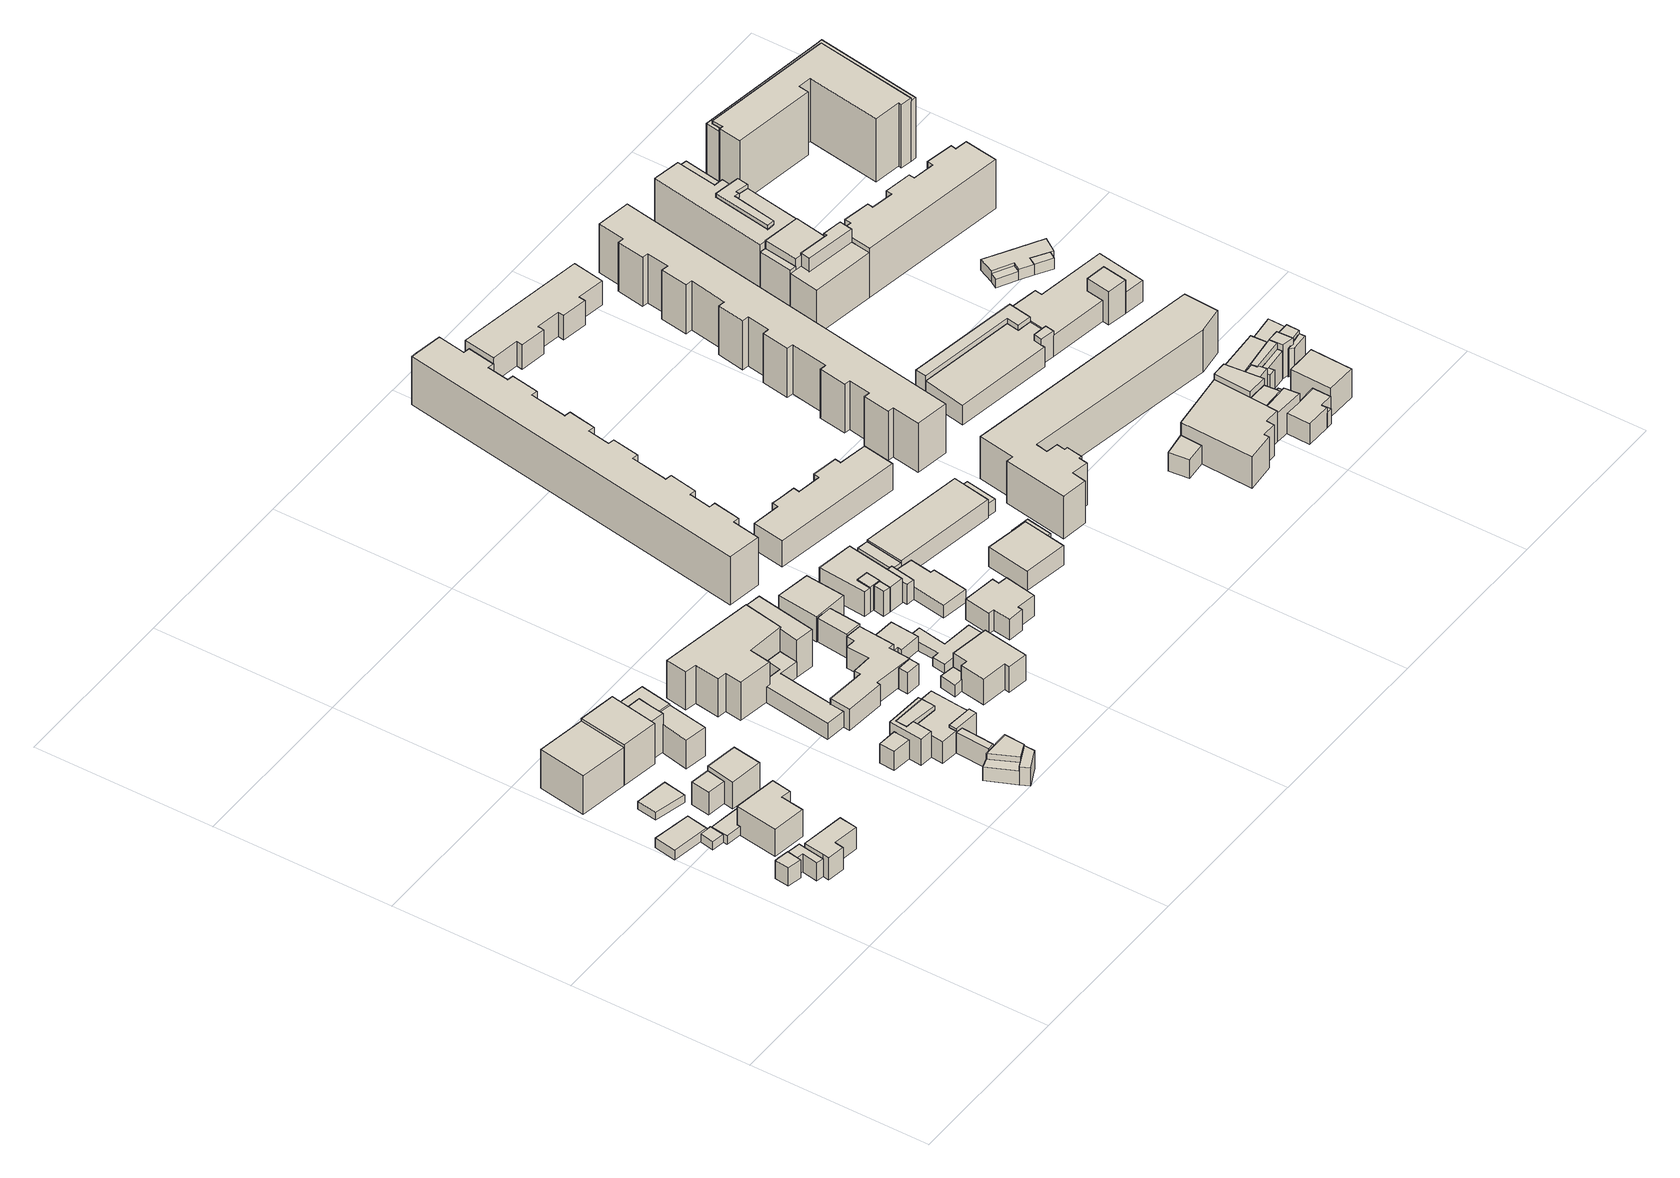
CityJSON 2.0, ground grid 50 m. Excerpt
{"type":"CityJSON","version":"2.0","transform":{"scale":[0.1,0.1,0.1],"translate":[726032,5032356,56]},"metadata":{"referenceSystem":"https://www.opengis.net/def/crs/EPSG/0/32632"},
"CityObjects":{
"building1":{"type":"Building","attributes":{"Building_category":"01","End Use":"Residential","Envelope":"1981-1990","Heating System":"Condensing Gas Boiler, Centralized, Low Temp Radiator","Cooling System":"A-A split"},"geometry":[{"type":"MultiSurface","lod":"1","boundaries":[[[0,1,2,3]],[[4,0,3,5]],[[6,4,5,7]],[[8,6,7,9]],[[1,8,9,2]],[[1,0,4,6,8]],[[2,9,7,5,3]],[[10,11,12,13]],[[14,10,13,9]],[[15,14,9,16]],[[17,15,16,18]],[[19,17,18,20]],[[21,19,20,22]],[[11,21,22,12]],[[11,10,14,15,17,19,21]],[[12,22,20,18,16,9,13]],[[23,24,22,25]],[[26,23,25,27]],[[28,26,27,29]],[[30,28,29,31]],[[32,30,31,33]],[[34,32,33,12]],[[24,34,12,22]],[[24,23,26,28,30,32,34]],[[22,12,33,31,29,27,25]]]}]},
"building2":{"type":"Building","attributes":{"Building_category":"01","End Use":"Residential","Envelope":"1945-1960","Heating System":"Traditional Gas Boiler, Centralized, High Temp Radiator","Cooling System":"A-A split"},"geometry":[{"type":"MultiSurface","lod":"1","boundaries":[[[35,36,37,38]],[[39,35,38,40]],[[41,39,40,42]],[[36,41,42,37]],[[36,35,39,41]],[[37,42,40,38]],[[43,44,42,45]],[[46,43,45,47]],[[48,46,47,49]],[[50,48,49,51]],[[44,50,51,42]],[[44,43,46,48,50]],[[42,51,49,47,45]],[[52,53,54,55]],[[56,52,55,57]],[[58,56,57,59]],[[60,58,59,61]],[[62,60,61,63]],[[64,62,63,65]],[[53,64,65,54]],[[53,52,56,58,60,62,64]],[[54,65,63,61,59,57,55]]]}]},
"building3":{"type":"Building","attributes":{"Building_category":"01","End Use":"Residential","Envelope":"1945-1960","Heating System":"Oil Boiler, Centralized, High Temp Radiator","Cooling System":"A-A split"},"geometry":[{"type":"MultiSurface","lod":"1","boundaries":[[[66,67,63,61]],[[68,66,61,69]],[[70,68,69,71]],[[72,70,71,73]],[[74,72,73,75]],[[76,74,75,77]],[[67,76,77,63]],[[67,66,68,70,72,74,76]],[[63,77,75,73,71,69,61]]]}]},
"building4":{"type":"Building","attributes":{"Building_category":"01","End Use":"Residential","Envelope":"1981-1990","Heating System":"Traditional Gas Boiler, Centralized, High Temp Radiator","Cooling System":"A-A split"},"geometry":[{"type":"MultiSurface","lod":"1","boundaries":[[[78,79,80,81]],[[82,78,81,83]],[[84,82,83,85]],[[86,84,85,87]],[[79,86,87,80]],[[79,78,82,84,86]],[[80,87,85,83,81]]]}]},
"building5":{"type":"Building","attributes":{"Building_category":"01","End Use":"Residential","Envelope":"1971-1980","Heating System":"Condensing Gas Boiler, Centralized, Low Temp Radiator","Cooling System":"A-A split"},"geometry":[{"type":"MultiSurface","lod":"1","boundaries":[[[88,89,90,91]],[[92,88,91,93]],[[94,92,93,95]],[[89,94,95,90]],[[89,88,92,94]],[[90,95,93,91]],[[96,97,98,99]],[[100,96,99,101]],[[102,100,101,90]],[[97,102,90,98]],[[97,96,100,102]],[[98,90,101,99]]]}]},
"building6":{"type":"Building","attributes":{"Building_category":"01","End Use":"Residential","Envelope":"1945-1960","Heating System":"Condensing Gas Boiler, Centralized, Low Temp Radiator","Cooling System":"A-A split"},"geometry":[{"type":"MultiSurface","lod":"1","boundaries":[[[103,104,105,106]],[[107,103,106,108]],[[109,107,108,110]],[[111,109,110,112]],[[113,111,112,114]],[[104,113,114,105]],[[104,103,107,109,111,113]],[[105,114,112,110,108,106]],[[115,116,106,117]],[[118,115,117,119]],[[120,118,119,121]],[[116,120,121,106]],[[116,115,118,120]],[[106,121,119,117]],[[122,123,117,124]],[[125,122,124,126]],[[127,125,126,119]],[[123,127,119,117]],[[123,122,125,127]],[[117,119,126,124]]]}]},
"building7":{"type":"Building","attributes":{"Building_category":"01","End Use":"Residential","Envelope":"1981-1990","Heating System":"Traditional Gas Boiler, Centralized, High Temp Radiator","Cooling System":"A-A split"},"geometry":[{"type":"MultiSurface","lod":"1","boundaries":[[[128,129,112,110]],[[130,128,110,108]],[[131,130,108,132]],[[133,131,132,134]],[[129,133,134,112]],[[129,128,130,131,133]],[[112,134,132,108,110]],[[135,136,114,112]],[[137,135,112,138]],[[139,137,138,140]],[[136,139,140,114]],[[136,135,137,139]],[[114,140,138,112]]]}]},
"building8":{"type":"Building","attributes":{"Building_category":"01","End Use":"Residential","Envelope":"1971-1980","Heating System":"Condensing Gas Boiler, Centralized, Low Temp Radiator","Cooling System":"A-A split"},"geometry":[{"type":"MultiSurface","lod":"1","boundaries":[[[141,142,143,144]],[[145,141,144,146]],[[147,145,146,148]],[[142,147,148,143]],[[142,141,145,147]],[[143,148,146,144]],[[149,150,151,152]],[[153,149,152,154]],[[155,153,154,156]],[[157,155,156,158]],[[159,157,158,160]],[[161,159,160,162]],[[163,161,162,164]],[[150,163,164,151]],[[150,149,153,155,157,159,161,163]],[[151,164,162,160,158,156,154,152]],[[165,166,167,168]],[[169,165,168,151]],[[170,169,151,171]],[[172,170,171,173]],[[174,172,173,175]],[[176,174,175,144]],[[177,176,144,178]],[[179,177,178,180]],[[166,179,180,167]],[[166,165,169,170,172,174,176,177,179]],[[167,180,178,144,175,173,171,151,168]],[[181,182,183,184]],[[185,181,184,186]],[[187,185,186,188]],[[182,187,188,183]],[[182,181,185,187]],[[183,188,186,184]],[[189,159,160,171]],[[163,189,171,164]],[[163,161,159,189]],[[164,171,160,162]],[[190,191,192,193]],[[194,190,193,195]],[[196,194,195,197]],[[191,196,197,192]],[[191,190,194,196]],[[192,197,195,193]],[[198,199,197,195]],[[200,198,195,201]],[[202,200,201,203]],[[199,202,203,197]],[[199,198,200,202]],[[197,203,201,195]],[[204,205,180,178]],[[206,204,178,144]],[[207,206,144,208]],[[205,207,208,180]],[[205,204,206,207]],[[180,208,144,178]],[[209,210,211,192]],[[212,209,192,203]],[[213,212,203,214]],[[210,213,214,211]],[[210,209,212,213]],[[211,214,203,192]]]}]},
"building9":{"type":"Building","attributes":{"Building_category":"01","End Use":"Services","Envelope":"2005-2010","Heating System":"Condensing Gas Boiler, Centralized, Fan coil","Cooling System":"A-W chiller, Centralized, Fan coil"},"geometry":[{"type":"MultiSurface","lod":"1","boundaries":[[[215,216,217,218]],[[219,215,218,220]],[[221,219,220,222]],[[223,221,222,224]],[[225,223,224,226]],[[227,225,226,228]],[[229,227,228,230]],[[231,229,230,232]],[[233,231,232,234]],[[216,233,234,217]],[[216,215,219,221,223,225,227,229,231,233]],[[217,234,232,230,228,226,224,222,220,218]],[[235,236,237,238]],[[239,235,238,240]],[[241,239,240,242]],[[243,241,242,230]],[[244,243,230,245]],[[246,244,245,247]],[[248,246,247,249]],[[250,248,249,251]],[[252,250,251,253]],[[236,252,253,237]],[[236,235,239,241,243,244,246,248,250,252]],[[237,253,251,249,247,245,230,242,240,238]],[[254,255,256,217]],[[257,254,217,253]],[[258,257,253,259]],[[260,258,259,261]],[[255,260,261,256]],[[255,254,257,258,260]],[[256,261,259,253,217]]]}]},
"building10":{"type":"Building","attributes":{"Building_category":"01","End Use":"Residential","Envelope":"1945-1960","Heating System":"Traditional Gas Boiler, Centralized, High Temp Radiator","Cooling System":"A-A split"},"geometry":[{"type":"MultiSurface","lod":"1","boundaries":[[[262,263,264,265]],[[266,262,265,267]],[[268,266,267,269]],[[263,268,269,264]],[[263,262,266,268]],[[264,269,267,265]]]}]},
"building11":{"type":"Building","attributes":{"Building_category":"01","End Use":"Residential","Envelope":"1971-1980","Heating System":"Traditional Gas Boiler, Centralized, High Temp Radiator","Cooling System":"A-W chiller, Centralized, Fan coil"},"geometry":[{"type":"MultiSurface","lod":"1","boundaries":[[[270,271,272,273]],[[274,270,273,275]],[[276,274,275,277]],[[278,276,277,279]],[[280,278,279,281]],[[282,280,281,283]],[[284,282,283,285]],[[286,284,285,287]],[[288,286,287,289]],[[290,288,289,291]],[[292,290,291,264]],[[293,292,264,294]],[[295,293,294,296]],[[271,295,296,272]],[[271,270,274,276,278,280,282,284,286,288,290,292,293,295]],[[272,296,294,264,291,289,287,285,283,281,279,277,275,273]],[[297,298,299,300]],[[301,297,300,296]],[[302,301,296,303]],[[304,302,303,305]],[[306,304,305,307]],[[298,306,307,299]],[[298,297,301,302,304,306]],[[299,307,305,303,296,300]],[[308,309,310,311]],[[312,308,311,313]],[[314,312,313,315]],[[316,314,315,317]],[[318,316,317,319]],[[320,318,319,321]],[[322,320,321,323]],[[309,322,323,310]],[[309,308,312,314,316,318,320,322]],[[310,323,321,319,317,315,313,311]]]}]},
"building12":{"type":"Building","attributes":{"Building_category":"01","End Use":"Residential","Envelope":"1971-1980","Heating System":"Traditional Gas Boiler, Centralized, High Temp Radiator","Cooling System":"A-A split"},"geometry":[{"type":"MultiSurface","lod":"1","boundaries":[[[324,325,326,327]],[[328,324,327,329]],[[330,328,329,331]],[[325,330,331,326]],[[325,324,328,330]],[[326,331,329,327]],[[332,333,334,335]],[[336,332,335,337]],[[338,336,337,326]],[[339,338,326,331]],[[340,339,331,341]],[[342,340,341,343]],[[344,342,343,345]],[[333,344,345,334]],[[333,332,336,338,339,340,342,344]],[[334,345,343,341,331,326,337,335]]]}]},
"building13":{"type":"Building","attributes":{"Building_category":"01","End Use":"Residential","Envelope":"1971-1980","Heating System":"Condensing Gas Boiler, Centralized, Low Temp Radiator","Cooling System":"A-A split"},"geometry":[{"type":"MultiSurface","lod":"1","boundaries":[[[346,347,348,349]],[[350,346,349,351]],[[352,350,351,353]],[[347,352,353,348]],[[347,346,350,352]],[[348,353,351,349]],[[354,355,356,357]],[[358,354,357,273]],[[359,358,273,272]],[[355,359,272,356]],[[355,354,358,359]],[[356,272,273,357]]]}]},
"building14":{"type":"Building","attributes":{"Building_category":"01","End Use":"Residential","Envelope":"1981-1990","Heating System":"Oil Boiler, Centralized, High Temp Radiator","Cooling System":"A-A split"},"geometry":[{"type":"MultiSurface","lod":"1","boundaries":[[[360,361,362,363]],[[364,360,363,365]],[[366,364,365,367]],[[368,366,367,369]],[[370,368,369,371]],[[372,370,371,373]],[[374,372,373,375]],[[361,374,375,362]],[[361,360,364,366,368,370,372,374]],[[362,375,373,371,369,367,365,363]],[[376,377,378,379]],[[380,376,379,381]],[[382,380,381,383]],[[384,382,383,385]],[[386,384,385,387]],[[388,386,387,389]],[[377,388,389,378]],[[377,376,380,382,384,386,388]],[[378,389,387,385,383,381,379]],[[390,391,392,393]],[[394,390,393,395]],[[396,394,395,373]],[[391,396,373,392]],[[391,390,394,396]],[[392,373,395,393]],[[397,398,392,371]],[[399,397,371,369]],[[400,399,369,367]],[[398,400,367,392]],[[398,397,399,400]],[[392,367,369,371]]]}]},
"building15":{"type":"Building","attributes":{"Building_category":"01","End Use":"Residential","Envelope":"2000-2005","Heating System":"Condensing Gas Boiler, Centralized, Low Temp Radiator","Cooling System":"A-A split"},"geometry":[{"type":"MultiSurface","lod":"1","boundaries":[[[401,402,403,404]],[[405,401,404,406]],[[407,405,406,408]],[[409,407,408,410]],[[411,409,410,412]],[[413,411,412,414]],[[415,413,414,416]],[[417,415,416,418]],[[419,417,418,420]],[[421,419,420,422]],[[402,421,422,403]],[[402,401,405,407,409,411,413,415,417,419,421]],[[403,422,420,418,416,414,412,410,408,406,404]]]}]},
"building16":{"type":"Building","attributes":{"Building_category":"01","End Use":"Residential","Envelope":"1945-1960","Heating System":"Traditional Gas Boiler, Centralized, High Temp Radiator","Cooling System":"A-A split"},"geometry":[{"type":"MultiSurface","lod":"1","boundaries":[[[423,424,425,426]],[[427,423,426,428]],[[429,427,428,430]],[[431,429,430,432]],[[433,431,432,434]],[[435,433,434,436]],[[437,435,436,438]],[[439,437,438,440]],[[441,439,440,442]],[[443,441,442,444]],[[445,443,444,446]],[[447,445,446,448]],[[449,447,448,450]],[[451,449,450,452]],[[453,451,452,454]],[[455,453,454,456]],[[457,455,456,458]],[[459,457,458,460]],[[461,459,460,462]],[[463,461,462,464]],[[465,463,464,466]],[[467,465,466,468]],[[469,467,468,470]],[[471,469,470,472]],[[473,471,472,474]],[[475,473,474,476]],[[477,475,476,478]],[[479,477,478,480]],[[424,479,480,425]],[[424,423,427,429,431,433,435,437,439,441,443,445,447,449,451,453,455,457,459,461,463,465,467,469,471,473,475,477,479]],[[425,480,478,476,474,472,470,468,466,464,462,460,458,456,454,452,450,448,446,444,442,440,438,436,434,432,430,428,426]]]}]},
"building17":{"type":"Building","attributes":{"Building_category":"01","End Use":"Residential","Envelope":"1971-1980","Heating System":"Condensing Gas Boiler, Centralized, Low Temp Radiator","Cooling System":"A-A split"},"geometry":[{"type":"MultiSurface","lod":"1","boundaries":[[[481,482,483,484]],[[485,481,484,379]],[[486,485,379,378]],[[482,486,378,483]],[[482,481,485,486]],[[483,378,379,484]],[[487,488,379,489]],[[490,487,489,491]],[[492,490,491,493]],[[488,492,493,379]],[[488,487,490,492]],[[379,493,491,489]],[[494,495,496,483]],[[497,494,483,378]],[[498,497,378,499]],[[495,498,499,496]],[[495,494,497,498]],[[496,499,378,483]]]}]},
"building18":{"type":"Building","attributes":{"Building_category":"01","End Use":"Residential","Envelope":"1981-1990","Heating System":"Condensing Gas Boiler, Centralized, Low Temp Radiator","Cooling System":"A-A split"},"geometry":[{"type":"MultiSurface","lod":"1","boundaries":[[[500,501,502,503]],[[504,500,503,505]],[[506,504,505,507]],[[508,506,507,509]],[[510,508,509,511]],[[501,510,511,502]],[[501,500,504,506,508,510]],[[502,511,509,507,505,503]],[[512,513,505,514]],[[515,512,514,516]],[[517,515,516,518]],[[519,517,518,507]],[[513,519,507,505]],[[513,512,515,517,519]],[[505,507,518,516,514]]]}]},
"building19":{"type":"Building","attributes":{"Building_category":"01","End Use":"Residential","Envelope":"1945-1960","Heating System":"Traditional Gas Boiler, Centralized, High Temp Radiator","Cooling System":"A-A split"},"geometry":[{"type":"MultiSurface","lod":"1","boundaries":[[[520,521,522,523]],[[524,520,523,525]],[[526,524,525,527]],[[528,526,527,529]],[[530,528,529,531]],[[532,530,531,533]],[[534,532,533,535]],[[536,534,535,537]],[[538,536,537,539]],[[540,538,539,541]],[[542,540,541,543]],[[544,542,543,545]],[[521,544,545,522]],[[521,520,524,526,528,530,532,534,536,538,540,542,544]],[[522,545,543,541,539,537,535,533,531,529,527,525,523]]]}]},
"building20":{"type":"Building","attributes":{"Building_category":"01","End Use":"Residential","Envelope":"1971-1980","Heating System":"Condensing Gas Boiler, Centralized, Low Temp Radiator","Cooling System":"A-A split"},"geometry":[{"type":"MultiSurface","lod":"1","boundaries":[[[546,547,548,549]],[[550,546,549,551]],[[552,550,551,553]],[[547,552,553,548]],[[547,546,550,552]],[[548,553,551,549]]]}]},
"building21":{"type":"Building","attributes":{"Building_category":"01","End Use":"Residential","Envelope":"1981-1990","Heating System":"Condensing Gas Boiler, Centralized, Low Temp Radiator","Cooling System":"A-A split"},"geometry":[{"type":"MultiSurface","lod":"1","boundaries":[[[554,555,556,557]],[[558,554,557,559]],[[560,558,559,561]],[[562,560,561,563]],[[564,562,563,565]],[[566,564,565,567]],[[568,566,567,569]],[[570,568,569,571]],[[572,570,571,573]],[[574,572,573,575]],[[576,574,575,577]],[[555,576,577,556]],[[555,554,558,560,562,564,566,568,570,572,574,576]],[[556,577,575,573,571,569,567,565,563,561,559,557]]]}]},
"building22":{"type":"Building","attributes":{"Building_category":"01","End Use":"Residential","Envelope":"1971-1980","Heating System":"Condensing Gas Boiler, Centralized, Low Temp Radiator","Cooling System":"A-A split"},"geometry":[{"type":"MultiSurface","lod":"1","boundaries":[[[578,579,580,581]],[[582,578,581,583]],[[584,582,583,585]],[[579,584,585,580]],[[579,578,582,584]],[[580,585,583,581]]]}]},
"building23":{"type":"Building","attributes":{"Building_category":"01","End Use":"Residential","Envelope":"2000-2005","Heating System":"Condensing Gas Boiler, Centralized, Low Temp Radiator","Cooling System":"A-A split"},"geometry":[{"type":"MultiSurface","lod":"1","boundaries":[[[586,587,588,589]],[[590,586,589,591]],[[592,590,591,593]],[[594,592,593,595]],[[596,594,595,597]],[[598,596,597,599]],[[600,598,599,601]],[[602,600,601,603]],[[604,602,603,605]],[[606,604,605,607]],[[608,606,607,609]],[[610,608,609,611]],[[612,610,611,613]],[[614,612,613,615]],[[616,614,615,617]],[[618,616,617,619]],[[620,618,619,621]],[[622,620,621,623]],[[624,622,623,625]],[[626,624,625,627]],[[628,626,627,629]],[[630,628,629,631]],[[632,630,631,633]],[[634,632,633,635]],[[636,634,635,637]],[[638,636,637,639]],[[640,638,639,641]],[[642,640,641,643]],[[587,642,643,588]],[[587,586,590,592,594,596,598,600,602,604,606,608,610,612,614,616,618,620,622,624,626,628,630,632,634,636,638,640,642]],[[588,643,641,639,637,635,633,631,629,627,625,623,621,619,617,615,613,611,609,607,605,603,601,599,597,595,593,591,589]]]}]},
"building24":{"type":"Building","attributes":{"Building_category":"01","End Use":"Residential","Envelope":"1945-1960","Heating System":"Condensing Gas Boiler, Centralized, Low Temp Radiator","Cooling System":"A-A split"},"geometry":[{"type":"MultiSurface","lod":"1","boundaries":[[[644,645,646,647]],[[648,644,647,649]],[[650,648,649,651]],[[652,650,651,653]],[[654,652,653,655]],[[656,654,655,657]],[[658,656,657,659]],[[660,658,659,661]],[[662,660,661,663]],[[664,662,663,665]],[[666,664,665,667]],[[668,666,667,669]],[[670,668,669,671]],[[672,670,671,673]],[[674,672,673,675]],[[676,674,675,677]],[[678,676,677,679]],[[645,678,679,646]],[[645,644,648,650,652,654,656,658,660,662,664,666,668,670,672,674,676,678]],[[646,679,677,675,673,671,669,667,665,663,661,659,657,655,653,651,649,647]]]}]},
"building25":{"type":"Building","attributes":{"Building_category":"01","End Use":"Residential","Envelope":"1971-1980","Heating System":"Condensing Gas Boiler, Centralized, Low Temp Radiator","Cooling System":"A-A split"},"geometry":[{"type":"MultiSurface","lod":"1","boundaries":[[[680,681,682,683]],[[684,680,683,685]],[[686,684,685,687]],[[681,686,687,682]],[[681,680,684,686]],[[682,687,685,683]],[[688,689,690,691]],[[692,688,691,581]],[[693,692,581,694]],[[695,693,694,696]],[[697,695,696,698]],[[699,697,698,700]],[[701,699,700,702]],[[703,701,702,704]],[[689,703,704,690]],[[689,688,692,693,695,697,699,701,703]],[[690,704,702,700,698,696,694,581,691]],[[705,706,707,708]],[[709,705,708,710]],[[711,709,710,712]],[[713,711,712,714]],[[706,713,714,707]],[[706,705,709,711,713]],[[707,714,712,710,708]]]}]},
"building26":{"type":"Building","attributes":{"Building_category":"01","End Use":"Residential","Envelope":"1971-1980","Heating System":"Traditional Gas Boiler, Centralized, High Temp Radiator","Cooling System":"A-A split"},"geometry":[{"type":"MultiSurface","lod":"1","boundaries":[[[715,716,717,718]],[[719,715,718,720]],[[721,719,720,704]],[[716,721,704,717]],[[716,715,719,721]],[[717,704,720,718]],[[722,723,712,690]],[[724,722,690,720]],[[725,724,720,726]],[[723,725,726,712]],[[723,722,724,725]],[[712,726,720,690]],[[727,728,718,729]],[[730,727,729,731]],[[732,730,731,714]],[[733,732,714,726]],[[728,733,726,718]],[[728,727,730,732,733]],[[718,726,714,731,729]]]}]},
"building27":{"type":"Building","attributes":{"Building_category":"01","End Use":"Residential","Envelope":"1971-1980","Heating System":"Condensing Gas Boiler, Centralized, Low Temp Radiator","Cooling System":"A-A split"},"geometry":[{"type":"MultiSurface","lod":"1","boundaries":[[[734,735,687,685]],[[736,734,685,691]],[[737,736,691,690]],[[738,737,690,712]],[[735,738,712,687]],[[735,734,736,737,738]],[[687,712,690,691,685]]]}]},
"building28":{"type":"Building","attributes":{"Building_category":"01","End Use":"Residential","Envelope":"1971-1980","Heating System":"Traditional Gas Boiler, Centralized, High Temp Radiator","Cooling System":"A-A split"},"geometry":[{"type":"MultiSurface","lod":"1","boundaries":[[[739,740,741,742]],[[743,739,742,744]],[[745,743,744,746]],[[740,745,746,741]],[[740,739,743,745]],[[741,746,744,742]],[[747,748,717,749]],[[750,747,749,751]],[[752,750,751,744]],[[753,752,744,742]],[[754,753,742,755]],[[756,754,755,757]],[[748,756,757,717]],[[748,747,750,752,753,754,756]],[[717,757,755,742,744,751,749]]]}]},
"building29":{"type":"Building","attributes":{"Building_category":"01","End Use":"Residential","Envelope":"1945-1960","Heating System":"Condensing Gas Boiler, Centralized, Low Temp Radiator","Cooling System":"A-A split"},"geometry":[{"type":"MultiSurface","lod":"1","boundaries":[[[758,759,760,761]],[[762,758,761,763]],[[764,762,763,765]],[[766,764,765,767]],[[768,766,767,769]],[[770,768,769,771]],[[772,770,771,773]],[[774,772,773,775]],[[776,774,775,777]],[[759,776,777,760]],[[759,758,762,764,766,768,770,772,774,776]],[[760,777,775,773,771,769,767,765,763,761]],[[778,779,780,781]],[[782,778,781,783]],[[784,782,783,767]],[[779,784,767,780]],[[779,778,782,784]],[[780,767,783,781]],[[785,786,775,773]],[[787,785,773,771]],[[788,787,771,789]],[[786,788,789,775]],[[786,785,787,788]],[[775,789,771,773]],[[790,791,792,793]],[[794,790,793,795]],[[796,794,795,797]],[[798,796,797,799]],[[800,798,799,801]],[[802,800,801,781]],[[803,802,781,780]],[[791,803,780,792]],[[791,790,794,796,798,800,802,803]],[[792,780,781,801,799,797,795,793]],[[804,805,765,806]],[[807,804,806,797]],[[808,807,797,795]],[[809,808,795,793]],[[810,809,793,792]],[[805,810,792,765]],[[805,804,807,808,809,810]],[[765,792,793,795,797,806]]]}]},
"building30":{"type":"Building","attributes":{"Building_category":"01","End Use":"Residential","Envelope":"1981-1990","Heating System":"Traditional Gas Boiler, Centralized, High Temp Radiator","Cooling System":"A-A split"},"geometry":[{"type":"MultiSurface","lod":"1","boundaries":[[[811,812,813,814]],[[815,811,814,816]],[[817,815,816,818]],[[812,817,818,813]],[[812,811,815,817]],[[813,818,816,814]],[[819,820,821,822]],[[823,819,822,687]],[[824,823,687,825]],[[826,824,825,827]],[[820,826,827,821]],[[820,819,823,824,826]],[[821,827,825,687,822]],[[828,829,830,813]],[[831,828,813,821]],[[832,831,821,833]],[[834,832,833,835]],[[836,834,835,837]],[[829,836,837,830]],[[829,828,831,832,834,836]],[[830,837,835,833,821,813]]]}]},
"building31":{"type":"Building","attributes":{"Building_category":"01","End Use":"Residential","Envelope":"1945-1960","Heating System":"A-W Heat Pump, Single, Fan coil","Cooling System":"A-A split"},"geometry":[{"type":"MultiSurface","lod":"1","boundaries":[[[838,839,840,841]],[[842,838,841,843]],[[844,842,843,845]],[[839,844,845,840]],[[839,838,842,844]],[[840,845,843,841]],[[846,847,848,840]],[[849,846,840,845]],[[850,849,845,851]],[[847,850,851,848]],[[847,846,849,850]],[[848,851,845,840]],[[852,853,854,851]],[[855,852,851,856]],[[857,855,856,858]],[[859,857,858,860]],[[861,859,860,862]],[[853,861,862,854]],[[853,852,855,857,859,861]],[[854,862,860,858,856,851]]]}]},
"building32":{"type":"Building","attributes":{"Building_category":"01","End Use":"Residential","Envelope":"1945-1960","Heating System":"Condensing Gas Boiler, Centralized, Low Temp Radiator","Cooling System":"A-A split"},"geometry":[{"type":"MultiSurface","lod":"1","boundaries":[[[863,864,755,865]],[[866,863,865,867]],[[868,866,867,869]],[[864,868,869,755]],[[864,863,866,868]],[[755,869,867,865]]]}]},
"building33":{"type":"Building","attributes":{"Building_category":"01","End Use":"Residential","Envelope":"1981-1990","Heating System":"Condensing Gas Boiler, Centralized, Low Temp Radiator","Cooling System":"A-A split"},"geometry":[{"type":"MultiSurface","lod":"1","boundaries":[[[870,871,872,873]],[[874,870,873,841]],[[875,874,841,848]],[[876,875,848,877]],[[878,876,877,879]],[[880,878,879,881]],[[882,880,881,883]],[[884,882,883,885]],[[886,884,885,887]],[[888,886,887,889]],[[890,888,889,891]],[[892,890,891,893]],[[894,892,893,895]],[[896,894,895,897]],[[871,896,897,872]],[[871,870,874,875,876,878,880,882,884,886,888,890,892,894,896]],[[872,897,895,893,891,889,887,885,883,881,879,877,848,841,873]],[[898,899,891,889]],[[900,898,889,887]],[[901,900,887,885]],[[902,901,885,883]],[[903,902,883,881]],[[904,903,881,879]],[[905,904,879,877]],[[906,905,877,907]],[[899,906,907,891]],[[899,898,900,901,902,903,904,905,906]],[[891,907,877,879,881,883,885,887,889]],[[908,909,910,897]],[[911,908,897,895]],[[912,911,895,893]],[[909,912,893,910]],[[909,908,911,912]],[[910,893,895,897]]]}]},
"building34":{"type":"Building","attributes":{"Building_category":"01","End Use":"Residential","Envelope":"1981-1990","Heating System":"Condensing Gas Boiler, Centralized, Low Temp Radiator","Cooling System":"A-A split"},"geometry":[{"type":"MultiSurface","lod":"1","boundaries":[[[913,914,915,814]],[[916,913,814,830]],[[917,916,830,918]],[[914,917,918,915]],[[914,913,916,917]],[[915,918,830,814]],[[919,920,921,915]],[[922,919,915,923]],[[924,922,923,925]],[[920,924,925,921]],[[920,919,922,924]],[[921,925,923,915]],[[926,927,921,928]],[[929,926,928,683]],[[930,929,683,682]],[[927,930,682,921]],[[927,926,929,930]],[[921,682,683,928]],[[931,932,933,925]],[[934,931,925,935]],[[936,934,935,937]],[[932,936,937,933]],[[932,931,934,936]],[[933,937,935,925]]]}]},
"building35":{"type":"Building","attributes":{"Building_category":"01","End Use":"Residential","Envelope":"1971-1980","Heating System":"Traditional Gas Boiler, Centralized, High Temp Radiator","Cooling System":"A-A split"},"geometry":[{"type":"MultiSurface","lod":"1","boundaries":[[[938,939,940,941]],[[942,938,941,943]],[[944,942,943,945]],[[946,944,945,947]],[[948,946,947,949]],[[950,948,949,951]],[[952,950,951,953]],[[954,952,953,955]],[[956,954,955,957]],[[958,956,957,959]],[[960,958,959,961]],[[962,960,961,963]],[[964,962,963,862]],[[965,964,862,966]],[[967,965,966,968]],[[939,967,968,940]],[[939,938,942,944,946,948,950,952,954,956,958,960,962,964,965,967]],[[940,968,966,862,963,961,959,957,955,953,951,949,947,945,943,941]],[[969,970,845,843]],[[971,969,843,972]],[[973,971,972,966]],[[974,973,966,860]],[[975,974,860,858]],[[976,975,858,856]],[[970,976,856,845]],[[970,969,971,973,974,975,976]],[[845,856,858,860,966,972,843]]]}]},
"building36":{"type":"Building","attributes":{"Building_category":"01","End Use":"Residential","Envelope":"1971-1980","Heating System":"Condensing Gas Boiler, Centralized, Low Temp Radiator","Cooling System":"A-A split"},"geometry":[{"type":"MultiSurface","lod":"1","boundaries":[[[977,978,979,980]],[[981,977,980,982]],[[983,981,982,984]],[[985,983,984,986]],[[987,985,986,988]],[[989,987,988,990]],[[991,989,990,992]],[[993,991,992,994]],[[978,993,994,979]],[[978,977,981,983,985,987,989,991,993]],[[979,994,992,990,988,986,984,982,980]],[[995,996,984,982]],[[997,995,982,998]],[[999,997,998,986]],[[996,999,986,984]],[[996,995,997,999]],[[984,986,998,982]],[[989,1000,1001,990]],[[1002,987,988,1003]],[[1000,1002,1003,1001]],[[1000,989,987,1002]],[[1001,1003,988,990]]]}]},
"building37":{"type":"Building","attributes":{"Building_category":"01","End Use":"Residential","Envelope":"1945-1960","Heating System":"Traditional Gas Boiler, Centralized, High Temp Radiator","Cooling System":"A-A split"},"geometry":[{"type":"MultiSurface","lod":"1","boundaries":[[[1004,1005,1006,1007]],[[1008,1004,1007,1009]],[[1010,1008,1009,1011]],[[1012,1010,1011,1013]],[[1014,1012,1013,1015]],[[1016,1014,1015,1017]],[[1018,1016,1017,1019]],[[1020,1018,1019,1021]],[[1005,1020,1021,1006]],[[1005,1004,1008,1010,1012,1014,1016,1018,1020]],[[1006,1021,1019,1017,1015,1013,1011,1009,1007]],[[1022,1023,1024,1013]],[[1025,1022,1013,1011]],[[1026,1025,1011,1009]],[[1027,1026,1009,1028]],[[1029,1027,1028,1030]],[[1031,1029,1030,1032]],[[1033,1031,1032,1034]],[[1035,1033,1034,1036]],[[1037,1035,1036,1038]],[[1039,1037,1038,1040]],[[1041,1039,1040,1017]],[[1042,1041,1017,1015]],[[1023,1042,1015,1024]],[[1023,1022,1025,1026,1027,1029,1031,1033,1035,1037,1039,1041,1042]],[[1024,1015,1017,1040,1038,1036,1034,1032,1030,1028,1009,1011,1013]]]}]}
},
"vertices":[
[77,314,56],[89,312,56],[89,312,0],[77,314,0],[71,274,56],[71,274,0],[111,266,56],[111,266,0],[118,307,56],[118,307,0],[156,300,55],[153,283,55],[153,283,0],[156,300,0],[118,307,55],[113,277,55],[113,277,0],[131,274,55],[131,274,0],[123,229,55],[123,229,0],[144,225,55],[144,225,0],[141,207,68],[144,225,68],[141,207,0],[190,200,68],[190,200,0],[194,225,68],[194,225,0],[266,214,68],[266,214,0],[273,264,68],[273,264,0],[153,283,68],
[12,606,29],[118,586,29],[118,586,0],[12,606,0],[0,544,29],[0,544,0],[107,526,29],[107,526,0],[87,530,25],[107,526,25],[87,530,0],[79,490,25],[79,490,0],[114,484,25],[114,484,0],[120,524,25],[120,524,0],[119,520,27],[160,514,27],[160,514,0],[119,520,0],[113,473,27],[113,473,0],[157,466,27],[157,466,0],[158,475,27],[158,475,0],[236,463,27],[236,463,0],[242,501,27],[242,501,0],
[158,475,84],[236,463,84],[140,356,84],[140,356,0],[233,342,84],[233,342,0],[243,407,84],[243,407,0],[270,402,84],[270,402,0],[279,456,84],[279,456,0],
[101,714,24],[137,708,24],[137,708,0],[101,714,0],[92,658,24],[92,658,0],[180,636,24],[180,636,0],[191,699,24],[191,699,0],
[184,619,69],[238,610,69],[238,610,0],[184,619,0],[175,566,69],[175,566,0],[228,557,69],[228,557,0],[315,517,83],[223,531,83],[223,531,0],[315,517,0],[327,596,83],[327,596,0],[238,610,83],
[277,903,92],[376,886,92],[376,886,0],[277,903,0],[269,857,92],[269,857,0],[311,851,92],[311,851,0],[304,810,92],[304,810,0],[361,798,92],[361,798,0],[173,920,126],[277,903,126],[173,920,0],[151,786,126],[151,786,0],[254,769,126],[254,769,0],[37,943,119],[173,920,119],[37,943,0],[15,809,119],[15,809,0],[151,786,119],
[311,851,120],[304,810,120],[269,857,120],[257,783,120],[257,783,0],[299,775,120],[299,775,0],[304,810,89],[361,798,89],[280,698,89],[280,698,0],[342,687,89],[342,687,0],
[674,208,64],[695,205,64],[695,205,0],[674,208,0],[668,113,64],[668,113,0],[688,113,64],[688,113,0],[603,346,81],[711,338,81],[711,338,0],[603,346,0],[593,251,81],[593,251,0],[629,247,81],[629,247,0],[635,302,81],[635,302,0],[611,304,81],[611,304,0],[614,336,81],[614,336,0],[711,328,81],[711,328,0],[759,334,68],[751,246,68],[751,246,0],[759,334,0],[711,338,68],[708,290,68],[708,290,0],[635,298,68],[635,298,0],[626,213,68],[626,213,0],[674,208,68],[676,229,68],[676,229,0],[749,222,68],[749,222,0],[547,337,59],[601,332,59],[601,332,0],[547,337,0],[543,293,59],[543,293,0],[597,287,59],[597,287,0],[708,290,81],[736,113,58],[733,57,58],[733,57,0],[736,113,0],[657,112,58],[657,112,0],[692,39,58],[692,39,0],[657,112,42],[692,39,42],[628,103,42],[628,103,0],[663,25,42],[663,25,0],[676,229,75],[749,222,75],[674,208,75],[747,200,75],[747,200,0],[733,57,55],[731,26,55],[731,26,0],[663,25,55],[675,0,55],[675,0,0],
[460,873,118],[724,828,118],[724,828,0],[460,873,0],[450,813,118],[450,813,0],[483,807,118],[483,807,0],[472,737,118],[472,737,0],[497,733,118],[497,733,0],[490,687,118],[490,687,0],[587,671,118],[587,671,0],[597,730,118],[597,730,0],[704,718,118],[704,718,0],[652,721,49],[696,714,49],[696,714,0],[652,721,0],[644,680,49],[644,680,0],[590,688,49],[590,688,0],[587,671,49],[576,673,49],[576,673,0],[548,483,49],[548,483,0],[604,475,49],[604,475,0],[633,670,49],[633,670,0],[688,662,49],[688,662,0],[724,828,115],[739,826,115],[739,826,0],[688,662,115],[740,654,115],[740,654,0],[768,821,115],[768,821,0],
[786,443,65],[827,440,65],[827,440,0],[786,443,0],[784,416,65],[784,416,0],[824,412,65],[824,412,0],
[809,604,66],[856,599,66],[856,599,0],[809,604,0],[806,581,66],[806,581,0],[780,584,66],[780,584,0],[775,520,66],[775,520,0],[720,523,66],[720,523,0],[718,505,66],[718,505,0],[608,515,66],[608,515,0],[602,457,66],[602,457,0],[714,447,66],[714,447,0],[715,456,66],[715,456,0],[827,440,66],[832,500,66],[832,500,0],[847,498,66],[847,498,0],[853,566,45],[929,559,45],[929,559,0],[853,566,0],[847,498,45],[863,497,45],[863,497,0],[862,485,45],[862,485,0],[922,480,45],[922,480,0],[951,425,27],[1037,415,27],[1037,415,0],[951,425,0],[965,505,27],[965,505,0],[925,509,27],[925,509,0],[917,420,27],[917,420,0],[896,422,27],[896,422,0],[891,384,27],[891,384,0],[1031,369,27],[1031,369,0],
[844,365,36],[887,358,36],[887,358,0],[844,365,0],[836,318,36],[836,318,0],[880,316,36],[880,316,0],[975,214,79],[918,223,79],[918,223,0],[975,214,0],[995,341,79],[995,341,0],[887,358,79],[880,316,79],[861,319,79],[861,319,0],[850,248,79],[850,248,0],[921,237,79],[921,237,0],
[830,808,78],[924,792,78],[924,792,0],[830,808,0],[817,693,78],[817,693,0],[914,682,78],[914,682,0],[819,692,73],[864,688,73],[864,688,0],[819,692,0],[809,604,73],[856,599,73],
[965,784,76],[1067,768,76],[1067,768,0],[965,784,0],[953,649,76],[953,649,0],[971,646,76],[971,646,0],[977,686,76],[977,686,0],[1009,681,76],[1009,681,0],[998,609,76],[998,609,0],[1040,603,76],[1040,603,0],[1077,657,40],[1107,651,40],[1107,651,0],[1077,657,0],[1050,493,40],[1050,493,0],[1124,481,40],[1124,481,0],[1140,581,40],[1140,581,0],[1129,583,40],[1129,583,0],[1139,644,40],[1139,644,0],[983,644,77],[1003,641,77],[1003,641,0],[983,644,0],[978,613,77],[978,613,0],[998,609,77],[1009,681,79],[1003,641,79],[977,686,79],[971,646,79],
[1074,448,64],[1119,442,64],[1119,442,0],[1074,448,0],[1061,376,64],[1061,376,0],[1079,373,64],[1079,373,0],[1072,324,64],[1072,324,0],[1116,318,64],[1116,318,0],[1118,331,64],[1118,331,0],[1173,323,64],[1173,323,0],[1189,411,64],[1189,411,0],[1163,415,64],[1163,415,0],[1166,435,64],[1166,435,0],
[984,1935,149],[1000,1933,149],[1000,1933,0],[984,1935,0],[813,932,149],[813,932,0],[906,916,149],[906,916,0],[919,993,149],[919,993,0],[936,990,149],[936,990,0],[949,1066,149],[949,1066,0],[932,1069,149],[932,1069,0],[943,1130,149],[943,1130,0],[960,1127,149],[960,1127,0],[974,1204,149],[974,1204,0],[956,1207,149],[956,1207,0],[974,1311,149],[974,1311,0],[990,1308,149],[990,1308,0],[1003,1384,149],[1003,1384,0],[986,1387,149],[986,1387,0],[997,1449,149],[997,1449,0],[1014,1445,149],[1014,1445,0],[1027,1522,149],[1027,1522,0],[1010,1525,149],[1010,1525,0],[1028,1629,149],[1028,1629,0],[1045,1626,149],[1045,1626,0],[1058,1702,149],[1058,1702,0],[1041,1705,149],[1041,1705,0],[1051,1766,149],[1051,1766,0],[1068,1763,149],[1068,1763,0],[1081,1840,149],[1081,1840,0],[1064,1843,149],[1064,1843,0],[1077,1920,149],[1077,1920,0],
[1094,763,52],[1125,758,52],[1125,758,0],[1094,763,0],[1077,657,52],[1107,651,52],[1049,661,61],[1077,657,61],[1049,661,0],[1043,591,61],[1043,591,0],[1065,588,61],[1065,588,0],[1125,758,57],[1417,708,57],[1417,708,0],[1107,651,57],[1398,602,57],[1398,602,0],
[1357,509,38],[1410,500,38],[1410,500,0],[1357,509,0],[1354,490,38],[1354,490,0],[1380,486,38],[1380,486,0],[1371,432,38],[1371,432,0],[1398,427,38],[1398,427,0],[1258,507,60],[1354,490,60],[1258,507,0],[1237,386,60],[1237,386,0],[1359,365,60],[1359,365,0],[1380,486,60],
[1087,997,81],[1108,993,81],[1108,993,0],[1087,997,0],[1084,980,81],[1084,980,0],[1005,993,81],[1005,993,0],[990,904,81],[990,904,0],[1357,841,81],[1357,841,0],[1372,930,81],[1372,930,0],[1293,944,81],[1293,944,0],[1296,961,81],[1296,961,0],[1225,973,81],[1225,973,0],[1222,957,81],[1222,957,0],[1155,968,81],[1155,968,0],[1158,985,81],[1158,985,0],
[1441,689,39],[1426,601,39],[1426,601,0],[1441,689,0],[1414,694,39],[1414,694,0],[1399,606,39],[1399,606,0],
[1160,1904,85],[1525,1842,85],[1525,1842,10],[1160,1904,10],[1145,1814,85],[1145,1814,10],[1223,1801,85],[1223,1801,10],[1220,1784,85],[1220,1784,10],[1292,1772,85],[1292,1772,10],[1295,1789,85],[1295,1789,10],[1362,1778,85],[1362,1778,10],[1359,1761,85],[1359,1761,10],[1430,1749,85],[1430,1749,10],[1433,1767,85],[1433,1767,10],[1510,1754,85],[1510,1754,10],
[1834,355,57],[1831,295,57],[1831,295,0],[1834,355,0],[1767,346,57],[1767,346,0],[1773,289,57],[1773,289,0],
[1609,1829,152],[1696,1815,152],[1696,1815,0],[1609,1829,0],[1596,1754,152],[1596,1754,0],[1580,1756,152],[1580,1756,0],[1567,1680,152],[1567,1680,0],[1584,1677,152],[1584,1677,0],[1574,1615,152],[1574,1615,0],[1555,1619,152],[1555,1619,0],[1543,1542,152],[1543,1542,0],[1562,1539,152],[1562,1539,0],[1544,1436,152],[1544,1436,0],[1525,1439,152],[1525,1439,0],[1512,1363,152],[1512,1363,0],[1530,1360,152],[1530,1360,0],[1520,1297,152],[1520,1297,0],[1502,1300,152],[1502,1300,0],[1489,1224,152],[1489,1224,0],[1507,1220,152],[1507,1220,0],[1489,1117,152],[1489,1117,0],[1472,1120,152],[1472,1120,0],[1459,1044,152],[1459,1044,0],[1476,1041,152],[1476,1041,0],[1465,979,152],[1465,979,0],[1449,982,152],[1449,982,0],[1436,907,152],[1436,907,0],[1453,904,152],[1453,904,0],[1440,826,152],[1440,826,0],[1533,810,152],[1533,810,0],[1703,1814,152],[1703,1814,0],
[1502,694,131],[1557,684,131],[1557,684,0],[1502,694,0],[1485,592,131],[1485,592,0],[1465,595,131],[1465,595,0],[1435,416,131],[1435,416,0],[1508,405,131],[1508,405,0],[1516,445,131],[1516,445,0],[1563,436,131],[1563,436,0],[1567,461,131],[1567,461,0],[1575,459,131],[1575,459,0],[1583,505,131],[1583,505,0],[1574,506,131],[1574,506,0],[1578,530,131],[1578,530,0],[1545,536,131],[1545,536,0],[1551,569,131],[1551,569,0],[2100,470,131],[2100,470,0],[2174,479,131],[2174,479,0],[2180,576,131],[2180,576,0],
[2167,383,106],[2170,339,106],[2170,339,0],[2167,383,0],[2043,375,106],[2043,375,0],[2048,324,106],[2048,324,0],[2002,374,97],[1996,270,97],[1996,270,0],[2002,374,0],[1834,355,97],[1825,150,97],[1825,150,0],[1906,156,97],[1906,156,0],[1906,171,97],[1906,171,0],[1947,170,97],[1947,170,0],[1948,192,97],[1948,192,0],[1991,191,97],[1991,191,0],[2092,280,53],[2095,256,53],[2095,256,0],[2092,280,0],[2087,273,53],[2087,273,0],[2053,269,53],[2053,269,0],[2055,252,53],[2055,252,0],
[2074,228,89],[2078,186,89],[2078,186,0],[2074,228,0],[1993,225,89],[1993,225,0],[1991,191,89],[1996,270,93],[2053,269,93],[1993,225,93],[2057,227,93],[2057,227,0],[2091,229,65],[2074,228,65],[2091,229,0],[2089,254,65],[2089,254,0],[2055,252,65],[2057,227,65],
[2043,375,114],[2048,324,114],[2002,374,114],[1996,270,114],[2053,269,114],
[2096,137,47],[2114,137,47],[2114,137,0],[2096,137,0],[2096,122,47],[2096,122,0],[2114,122,47],[2114,122,0],[2028,189,64],[2078,186,64],[2028,189,0],[2026,124,64],[2026,124,0],[2096,122,64],[2096,137,64],[2133,136,64],[2133,136,0],[2134,187,64],[2134,187,0],
[2056,892,65],[2250,860,65],[2250,860,0],[2056,892,0],[2059,912,65],[2059,912,0],[1975,927,65],[1975,927,0],[1952,789,65],[1952,789,0],[2117,762,65],[2117,762,0],[2125,811,65],[2125,811,0],[2181,802,65],[2181,802,0],[2170,734,65],[2170,734,0],[2227,724,65],[2227,724,0],[1916,820,79],[1956,814,79],[1956,814,0],[1916,820,0],[1911,796,79],[1911,796,0],[1952,789,79],[2181,802,103],[2170,734,103],[2125,811,103],[2114,743,103],[2114,743,0],[1924,869,62],[1964,863,62],[1964,863,0],[1924,869,0],[1930,904,62],[1930,904,0],[1658,950,62],[1658,950,0],[1635,831,62],[1635,831,0],[1909,786,62],[1909,786,0],[1916,820,62],[1956,814,62],[1663,981,77],[1975,927,77],[1663,981,0],[1658,950,77],[1930,904,77],[1924,869,77],[1964,863,77],
[2180,340,105],[2181,318,105],[2181,318,0],[2180,340,0],[2085,331,105],[2085,331,0],[2087,310,105],[2087,310,0],[2085,326,104],[2092,310,104],[2092,310,0],[2085,326,0],[2048,324,104],[2052,284,104],[2052,284,0],[2095,288,104],[2095,288,0],[2181,318,87],[2181,303,87],[2181,303,0],[2092,310,87],[2096,280,87],[2096,280,0],[2116,281,87],[2116,281,0],[2115,297,87],[2115,297,0],
[1739,1466,148],[1756,1463,148],[1756,1463,0],[1739,1466,0],[1723,1372,148],[1723,1372,0],[1742,1369,148],[1742,1369,0],[1756,1463,172],[1861,1446,172],[1861,1446,0],[1742,1369,172],[1844,1351,172],[1844,1351,0],[1844,1351,179],[1846,1360,179],[1846,1360,0],[1759,1366,179],[1759,1366,0],[1754,1339,179],[1754,1339,0],[1894,1315,179],[1894,1315,0],[1900,1351,179],[1900,1351,0],
[2217,134,89],[2133,136,89],[2217,134,0],[2221,250,89],[2221,250,0],[2137,251,89],[2137,251,0],
[1796,1799,170],[1802,1798,170],[1802,1798,0],[1796,1799,0],[1739,1466,170],[1861,1446,170],[1887,1600,170],[1887,1600,0],[1851,1608,170],[1851,1608,0],[1849,1599,170],[1849,1599,0],[1836,1602,170],[1836,1602,0],[1815,1479,170],[1815,1479,0],[1793,1481,170],[1793,1481,0],[1820,1644,170],[1820,1644,0],[1874,1634,170],[1874,1634,0],[1880,1666,170],[1880,1666,0],[1854,1670,170],[1854,1670,0],[1872,1785,170],[1872,1785,0],[1820,1644,182],[1874,1634,182],[1793,1481,182],[1815,1479,182],[1836,1602,182],[1849,1599,182],[1851,1608,182],[1887,1600,182],[1892,1631,182],[1892,1631,0],[1872,1785,157],[1899,1780,157],[1899,1780,0],[1854,1670,157],[1880,1666,157],
[2180,340,106],[2213,340,106],[2213,340,0],[2181,303,106],[2215,296,106],[2215,296,0],[2213,340,97],[2254,340,97],[2254,340,0],[2214,301,97],[2214,301,0],[2254,305,97],[2254,305,0],[2255,392,89],[2254,340,89],[2255,392,0],[2167,383,89],[2170,339,89],[2254,305,87],[2254,288,87],[2254,288,0],[2195,296,87],[2195,296,0],[2206,285,87],[2206,285,0],
[2287,1286,152],[2321,1280,152],[2321,1280,0],[2287,1286,0],[2290,1301,152],[2290,1301,0],[2213,1316,152],[2213,1316,0],[2210,1299,152],[2210,1299,0],[2149,1310,152],[2149,1310,0],[2151,1326,152],[2151,1326,0],[2075,1339,152],[2075,1339,0],[2072,1322,152],[2072,1322,0],[2010,1333,152],[2010,1333,0],[2013,1349,152],[2013,1349,0],[1938,1363,152],[1938,1363,0],[1936,1345,152],[1936,1345,0],[1900,1351,152],[1886,1259,152],[1886,1259,0],[2307,1188,152],[2307,1188,0],[1723,1372,139],[1742,1369,139],[1708,1288,139],[1708,1288,0],[1886,1259,139],[1894,1315,139],[1754,1339,139],[1759,1366,139],
[2109,1098,33],[2167,1063,33],[2167,1063,0],[2109,1098,0],[2088,1055,33],[2088,1055,0],[2141,1026,33],[2141,1026,0],[2129,1005,33],[2129,1005,0],[2163,985,33],[2163,985,0],[2176,1006,33],[2176,1006,0],[2228,973,33],[2228,973,0],[2254,1012,33],[2254,1012,0],[2088,1055,26],[2141,1026,26],[2076,1034,26],[2076,1034,0],[2129,1005,26],[2220,978,33],[2220,978,0],[2207,958,33],[2207,958,0],
[2006,1795,187],[2381,1737,187],[2381,1737,0],[2006,1795,0],[1999,1754,187],[1999,1754,0],[2009,1752,187],[2009,1752,0],[2013,1783,187],[2013,1783,0],[2380,1724,187],[2380,1724,0],[2335,1443,187],[2335,1443,0],[2351,1441,187],[2351,1441,0],[2398,1735,187],[2398,1735,0],[2013,1783,196],[2367,1726,196],[2367,1726,0],[2009,1752,196],[1999,1754,196],[1989,1691,196],[1989,1691,0],[2221,1654,196],[2221,1654,0],[2225,1682,196],[2225,1682,0],[2263,1676,196],[2263,1676,0],[2230,1470,196],[2230,1470,0],[2305,1458,196],[2305,1458,0],[2303,1449,196],[2303,1449,0],[2335,1443,196],[2380,1724,196]
]}
